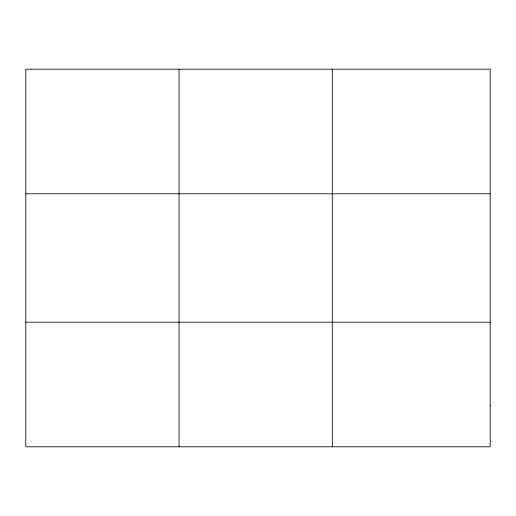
<?xml version="1.0" encoding="UTF-8"?>
<svg xmlns="http://www.w3.org/2000/svg" width="516" height="516" viewBox="0 0 516 516"><rect width="100%" height="100%" fill="white"/><g stroke="black" fill="none" stroke-linecap="round" stroke-linejoin="round"><path stroke-width="0.77" d="M179.052 69.189L179.052 446.811M332.304 69.189L332.304 446.811M25.8 193.803L490.2 193.803M25.8 322.197L490.2 322.197M490.2 405.273L490.2 446.811L25.8 446.811L25.8 69.189L490.2 69.189L490.2 405.273"/></g></svg>
